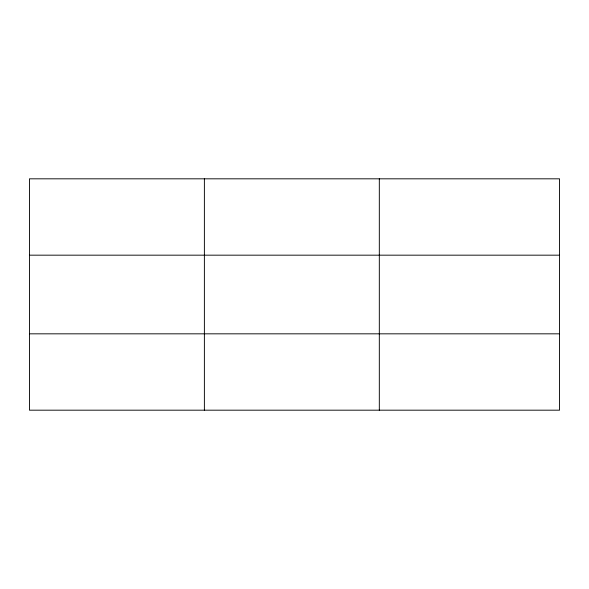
<?xml version="1.0" encoding="UTF-8"?>
<svg xmlns="http://www.w3.org/2000/svg" width="589" height="589" viewBox="0 0 589 589"><rect width="100%" height="100%" fill="white"/><g stroke="black" fill="none" stroke-linecap="round" stroke-linejoin="round"><path stroke-width="0.88" d="M204.383 178.82L204.383 410.18M379.316 178.82L379.316 410.18M559.55 255.17L559.55 178.82L29.45 178.82L29.45 410.18L559.55 410.18L559.55 255.17L29.45 255.17M29.45 333.83L559.55 333.83"/></g></svg>
